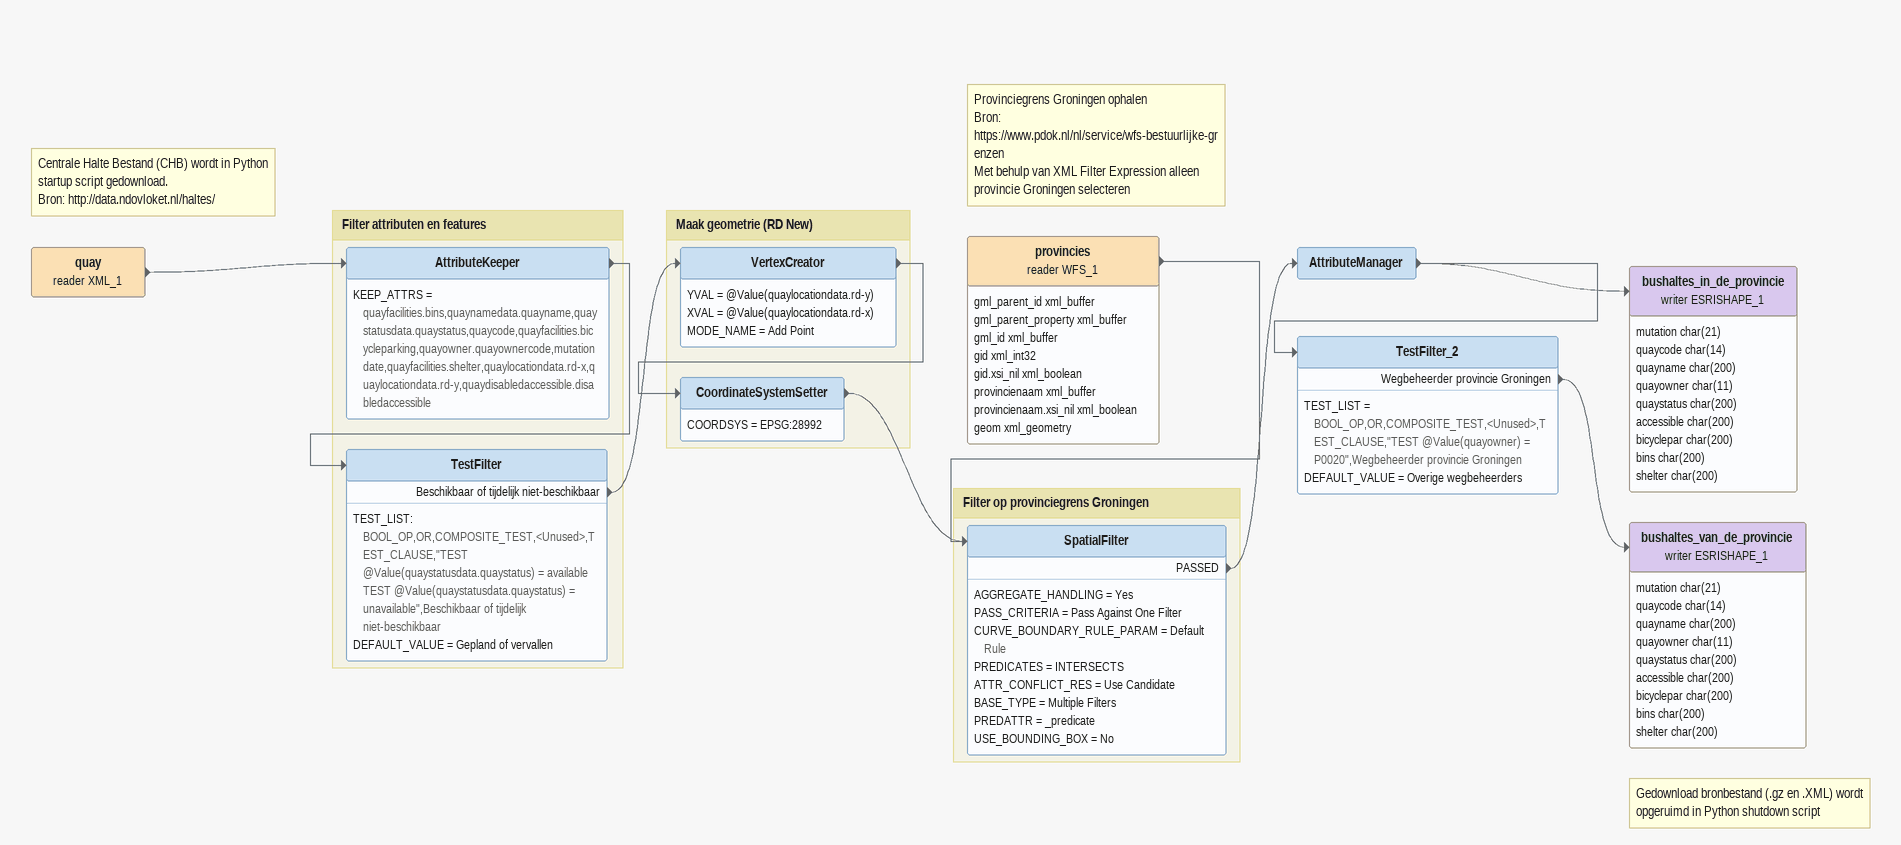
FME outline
Note: Centrale Halte Bestand (CHB) wordt in Python startup script gedownload. / Bron: http://data.ndovloket.nl/haltes/
quay (reader XML_1)
    -> AttributeKeeper
Note: Provinciegrens Groningen ophalen / Bron: https://www.pdok.nl/nl/service/wfs-bestuurlijke-grenzen / Met behulp van XML Filter Expression alleen provincie Groningen selecteren
provincies (reader WFS_1)
    attributes: gml_parent_id xml_buffer, gml_parent_property xml_buffer, gml_id xml_buffer, gid xml_int32, gid.xsi_nil xml_boolean, provincienaam xml_buffer, provincienaam.xsi_nil xml_boolean, geom xml_geometry
    -> SpatialFilter
AttributeManager
    -> bushaltes_in_de_provincie (writer ESRISHAPE_1)
    -> TestFilter_2
bushaltes_in_de_provincie (writer ESRISHAPE_1)
    attributes: mutation char(21), quaycode char(14), quayname char(200), quayowner char(11), quaystatus char(200), accessible char(200), bicyclepar char(200), bins char(200), shelter char(200)
TestFilter_2
    TEST_LIST = BOOL_OP,OR,COMPOSITE_TEST,<Unused>,TEST_CLAUSE,"TEST @Value(quayowner) = P0020",Wegbeheerder provincie Groningen
    DEFAULT_VALUE = Overige wegbeheerders
    Wegbeheerder provincie Groningen -> bushaltes_van_de_provincie (writer ESRISHAPE_1)
Note: Gedownload bronbestand (.gz en .XML) wordt opgeruimd in Python shutdown script
bushaltes_van_de_provincie (writer ESRISHAPE_1)
    attributes: mutation char(21), quaycode char(14), quayname char(200), quayowner char(11), quaystatus char(200), accessible char(200), bicyclepar char(200), bins char(200), shelter char(200)

Bookmark: Filter attributen en features
AttributeKeeper
    KEEP_ATTRS = quayfacilities.bins,quaynamedata.quayname,quaystatusdata.quaystatus,quaycode,quayfacilities.bicycleparking,quayowner.quayownercode,mutationdate,quayfacilities.shelter,quaylocationdata.rd-x,quaylocationdata.rd-y,quaydisabledaccessible.disabledaccessible
    -> TestFilter
TestFilter
    TEST_LIST:
      BOOL_OP,OR,COMPOSITE_TEST,<Unused>,TEST_CLAUSE,"TEST @Value(quaystatusdata.quaystatus) = available
      TEST @Value(quaystatusdata.quaystatus) = unavailable",Beschikbaar of tijdelijk niet-beschikbaar
    DEFAULT_VALUE = Gepland of vervallen
    Beschikbaar of tijdelijk niet-beschikbaar -> VertexCreator

Bookmark: Maak geometrie (RD New)
VertexCreator
    YVAL = @Value(quaylocationdata.rd-y)
    XVAL = @Value(quaylocationdata.rd-x)
    MODE_NAME = Add Point
    -> CoordinateSystemSetter
CoordinateSystemSetter
    COORDSYS = EPSG:28992
    -> SpatialFilter

Bookmark: Filter op provinciegrens Groningen
SpatialFilter
    AGGREGATE_HANDLING = Yes
    PASS_CRITERIA = Pass Against One Filter
    CURVE_BOUNDARY_RULE_PARAM = Default Rule
    PREDICATES = INTERSECTS
    ATTR_CONFLICT_RES = Use Candidate
    BASE_TYPE = Multiple Filters
    PREDATTR = _predicate
    USE_BOUNDING_BOX = No
    PASSED -> AttributeManager
